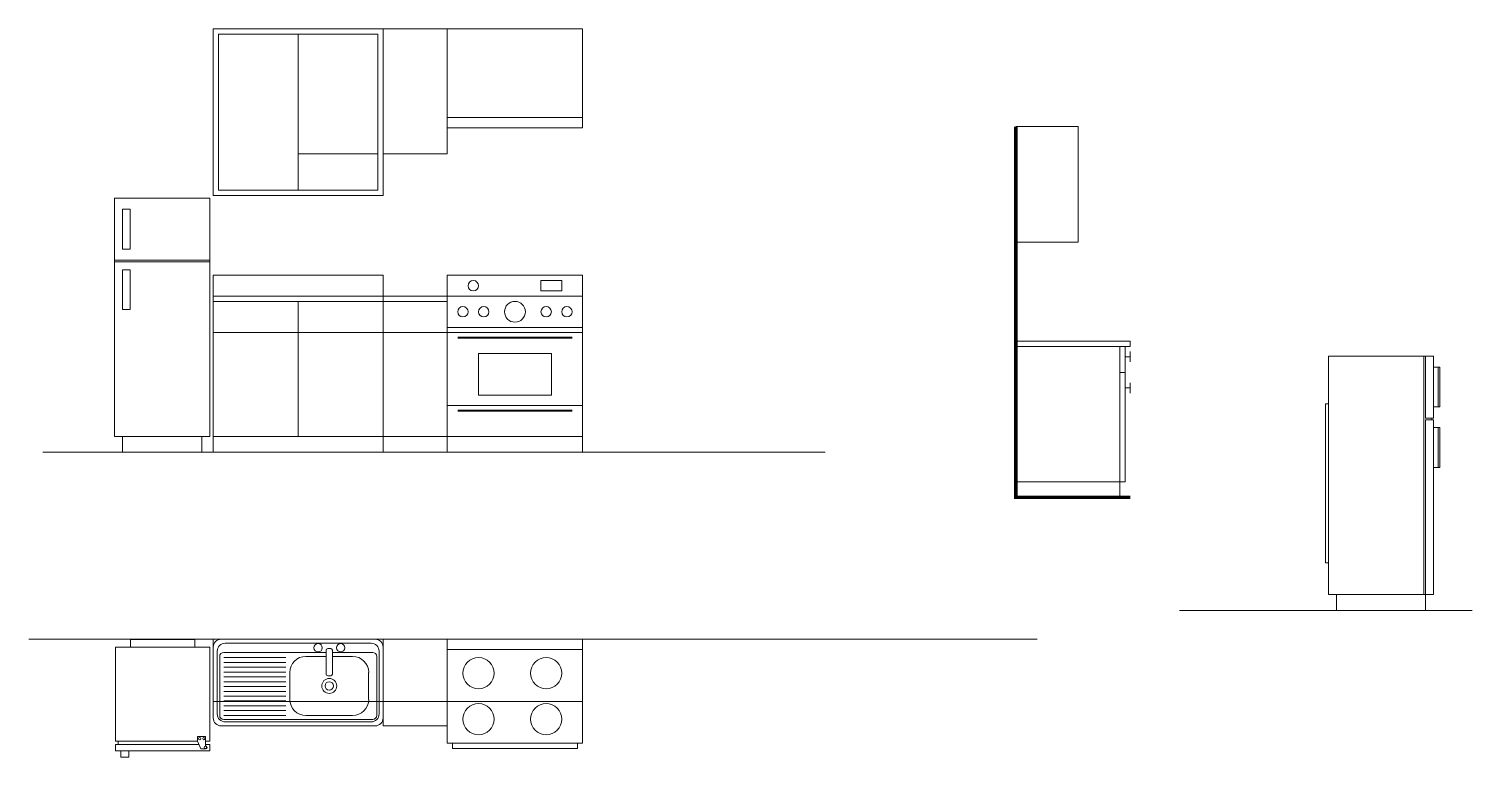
# Model space of a CAD drawing. Header units: millimetres. Extents: x 799 to 1631, y 55 to 475.
import ezdxf

# ---------------------------------------------------------------- set-up
doc = ezdxf.new("R2010")
doc.units = ezdxf.units.MM
doc.layers.add('A-FURN', color=8, linetype='Continuous', lineweight=18)

msp = doc.modelspace()

# ---------------------------------------------------------------- linework, layer by layer
at = {"layer": 'A-FURN'}
for p, q in [((1118.08, 474.87), (905.12, 474.87)), ((905.12, 474.87), (905.12, 378.87)), ((1003.08, 378.87), (1003.08, 474.87)), ((1118.08, 474.87), (1118.08, 417.87)), ((908.12, 471.87), (908.12, 381.87)), ((1000.08, 471.87), (908.12, 471.87)), ((1000.08, 381.87), (1000.08, 471.87)), ((1040.08, 402.87), (1003.08, 402.87)), ((848.12, 377.3), (903.12, 377.3)), ((848.12, 377.3), (848.12, 239.8)), ((903.12, 377.3), (903.12, 239.8)), ((905.12, 378.87), (1003.08, 378.87)), ((908.12, 381.87), (1000.08, 381.87)), ((852.71, 370.89), (852.71, 347.97)), ((857.29, 370.89), (852.71, 370.89)), ((857.29, 370.89), (857.29, 347.97)), ((903.12, 341.55), (848.12, 341.55)), ((857.29, 347.97), (852.71, 347.97)), ((903.12, 340.64), (848.12, 340.64)), ((852.71, 336.05), (852.71, 313.14)), ((857.29, 336.05), (852.71, 336.05)), ((857.29, 336.05), (857.29, 313.14)), ((905.12, 230.8), (905.12, 332.8)), ((905.12, 332.8), (1003.08, 332.8)), ((1003.08, 332.8), (1003.08, 230.8)), ((1040.08, 320.8), (1003.08, 320.8)), ((857.29, 313.14), (852.71, 313.14)), ((1548.21, 148.73), (1548.21, 286.23)), ((1603.21, 286.23), (1548.21, 286.23)), ((1603.21, 286.23), (1603.21, 148.73)), ((1604.13, 286.23), (1603.21, 286.23)), ((1604.13, 286.23), (1604.13, 250.48)), ((1604.13, 286.23), (1604.13, 250.48)), ((1608.71, 286.23), (1604.13, 286.23)), ((1608.71, 286.23), (1608.71, 250.48)), ((1612.38, 279.81), (1608.71, 279.81)), ((1611.46, 279.81), (1611.46, 256.9)), ((1612.38, 279.81), (1612.38, 256.9)), ((1546.38, 167.06), (1546.38, 258.73)), ((1548.21, 258.73), (1546.38, 258.73)), ((1608.71, 250.48), (1604.13, 250.48)), ((1607.79, 250.48), (1607.79, 249.56)), ((1612.38, 256.9), (1608.71, 256.9)), ((1604.13, 249.56), (1604.13, 139.56)), ((1604.13, 249.56), (1604.13, 148.73)), ((1608.71, 249.56), (1604.13, 249.56)), ((1608.71, 249.56), (1608.71, 148.73)), ((1612.38, 244.98), (1608.71, 244.98)), ((1611.46, 244.98), (1611.46, 222.06)), ((1612.38, 244.98), (1612.38, 222.06)), ((848.12, 239.8), (903.12, 239.8)), ((852.71, 239.8), (852.71, 230.64)), ((898.54, 239.8), (898.54, 230.64)), ((806.89, 230.8), (1257.96, 230.8)), ((1612.38, 222.06), (1608.71, 222.06)), ((1548.21, 167.06), (1546.38, 167.06)), ((1603.21, 148.73), (1548.21, 148.73)), ((1552.79, 139.56), (1552.79, 148.73)), ((1604.13, 148.73), (1603.21, 148.73)), ((1608.71, 148.73), (1604.13, 148.73)), ((1462.18, 139.56), (1508.02, 139.56)), ((1462.18, 139.56), (1630.98, 139.56)), ((1604.13, 139.56), (1552.79, 139.56)), ((798.82, 123.04), (1380.13, 123.04)), ((848.81, 64.22), (848.81, 118.4)), ((848.81, 118.4), (903.12, 118.4)), ((857.41, 122.88), (894.53, 122.88)), ((857.41, 118.4), (857.41, 122.88)), ((894.53, 118.4), (894.53, 122.88)), ((903.12, 118.4), (903.12, 64.22)), ((1118.08, 123.04), (905.12, 123.04)), ((905.12, 123.04), (905.12, 87.04)), ((905.12, 118.4), (905.12, 77.68)), ((909.76, 123.04), (998.44, 123.04)), ((912.08, 120.72), (996.13, 120.72)), ((970.2, 102.93), (970.2, 116.73)), ((971.13, 117.66), (972.89, 117.66)), ((973.82, 116.73), (973.82, 102.93)), ((1003.08, 118.4), (1003.08, 77.68)), ((1118.08, 87.04), (1118.08, 123.04)), ((907.44, 116.08), (907.44, 79.99)), ((908.83, 113.13), (908.83, 79.07)), ((911.15, 115.45), (970.2, 115.45)), ((911.15, 112.46), (946.96, 112.46)), ((911.15, 109.68), (946.96, 109.68)), ((958.56, 113.13), (970.2, 113.13)), ((973.82, 115.45), (997.05, 115.45)), ((973.82, 113.13), (985.46, 113.13)), ((999.37, 113.13), (999.37, 79.07)), ((1000.76, 116.08), (1000.76, 79.99)), ((911.15, 106.9), (946.96, 106.9)), ((911.15, 104.11), (946.96, 104.11)), ((911.15, 101.33), (946.96, 101.33)), ((949.28, 88.34), (949.28, 103.85)), ((972.89, 102), (971.13, 102)), ((994.73, 88.34), (994.73, 103.85)), ((911.15, 98.55), (946.96, 98.55)), ((911.15, 95.76), (946.96, 95.76)), ((911.15, 92.98), (946.96, 92.98)), ((905.12, 87.04), (1118.08, 87.04)), ((911.15, 90.2), (946.96, 90.2)), ((911.15, 87.42), (946.96, 87.42)), ((911.15, 84.63), (946.96, 84.63)), ((911.15, 81.85), (946.96, 81.85)), ((911.15, 79.07), (946.96, 79.07)), ((911.15, 76.75), (997.05, 76.75)), ((912.08, 75.36), (996.13, 75.36)), ((958.56, 79.07), (985.46, 79.07)), ((896.09, 64.22), (896.09, 66.89)), ((896.09, 66.89), (900.67, 66.89)), ((900.67, 66.89), (900.67, 61.59)), ((909.76, 73.04), (998.44, 73.04)), ((896.09, 64.22), (848.81, 64.22)), ((848.81, 58.72), (848.81, 62.39)), ((848.81, 62.39), (896.84, 62.39)), ((903.12, 58.72), (848.81, 58.72)), ((850.34, 62.39), (850.34, 64.22)), ((851.87, 58.72), (851.87, 55.06)), ((856.45, 58.72), (856.45, 55.06)), ((897.92, 59.75), (896.09, 64.22)), ((900.67, 59.75), (897.92, 59.75)), ((903.12, 64.22), (900.67, 64.22)), ((900.67, 62.39), (903.12, 62.39)), ((903.12, 62.39), (903.12, 58.72)), ((851.87, 55.06), (856.45, 55.06))]:
    msp.add_line(p, q, dxfattribs=at)
for points in [[(1040.08, 402.87), (1040.08, 474.87)], [(954.1, 381.87), (954.1, 471.87)], [(1040.08, 423.87), (1118.08, 423.87)], [(1040.08, 417.87), (1118.08, 417.87)], [(1367.86, 418.56), (1403.86, 418.56)], [(1367.86, 351.85), (1403.86, 351.85), (1403.86, 418.56)], [(1000.08, 402.87), (954.1, 402.87)], [(1040.08, 230.8), (1040.08, 332.8), (1118.08, 332.8), (1118.08, 320.8)], [(905.12, 320.8), (1003.08, 320.8)], [(905.12, 317.8), (1003.08, 317.8)], [(954.1, 239.8), (954.1, 317.8)], [(1040.08, 317.8), (1003.08, 317.8)], [(1040.08, 320.8), (1118.08, 320.8), (1118.08, 230.8)], [(905.12, 299.8), (1003.08, 299.8)], [(1040.08, 299.8), (1003.08, 299.8)], [(1040.08, 302.8), (1118.08, 302.8)], [(1040.08, 299.8), (1118.08, 299.8)], [(1367.86, 291.85), (1427.86, 291.85), (1433.86, 291.85), (1433.86, 294.85), (1427.86, 294.85)], [(1427.86, 294.85), (1367.86, 294.85)], [(1427.86, 213.85), (1427.86, 291.85)], [(1430.86, 291.85), (1430.86, 213.85), (1427.86, 213.85)], [(1430.86, 285.85), (1433.86, 285.85)], [(1433.86, 288.85), (1433.86, 282.85)], [(1427.86, 276.85), (1430.86, 276.85)], [(1430.86, 267.85), (1433.86, 267.85)], [(1433.86, 270.85), (1433.86, 264.85)], [(1040.08, 257.8), (1118.08, 257.8)], [(905.12, 239.8), (1003.08, 239.8)], [(1040.08, 239.8), (1003.08, 239.8)], [(1040.08, 239.8), (1118.08, 239.8)], [(1427.86, 204.85), (1427.86, 213.85), (1367.86, 213.85)], [(1040.08, 123.04), (1040.08, 63.04), (1118.08, 63.04), (1118.08, 123.04)], [(1040.08, 123.04), (1118.08, 123.04)], [(1040.08, 117.04), (1118.08, 117.04)], [(1043.08, 63.04), (1043.08, 60.04), (1115.08, 60.04), (1115.08, 63.04)]]:
    msp.add_lwpolyline(points, dxfattribs=at)
for points, const_width in [([(1367.86, 418.56), (1367.86, 204.85), (1433.86, 204.85)], 2), ([(1046.08, 296.8), (1112.08, 296.8)], 1.2), ([(1046.08, 254.8), (1112.08, 254.8)], 1.2)]:
    msp.add_lwpolyline(points, dxfattribs=dict(at, const_width=const_width))
for points in [[(1094.08, 329.8), (1106.08, 329.8), (1106.08, 323.8), (1094.08, 323.8)], [(1058.08, 287.8), (1100.08, 287.8), (1100.08, 263.8), (1058.08, 263.8)], [(1040.08, 123.04), (1003.08, 123.04), (1003.08, 73.04), (1040.08, 73.04)]]:
    msp.add_lwpolyline(points, close=True, dxfattribs=at)
for centre, radius in [((1055.08, 326.8), 3), ((1079.08, 311.8), 6), ((1049.08, 311.8), 3), ((1061.08, 311.8), 3), ((1097.08, 311.8), 3), ((1109.08, 311.8), 3), ((965.59, 118.11), 2.41), ((978.59, 118.11), 2.41), ((1058.08, 103.45), 9), ((1097.08, 103.45), 9), ((972.01, 96.1), 4.3), ((972.01, 96.1), 2.44), ((1058.08, 76.94), 9), ((1097.08, 76.94), 9), ((897.25, 65.72), 0.663), ((899.69, 65.72), 0.663), ((900.61, 60.67), 0.663)]:
    msp.add_circle(centre, radius, dxfattribs=at)
for centre, radius, start, end in [((909.76, 118.4), 4.64, 90, 180), ((912.08, 116.08), 4.64, 90, 180), ((971.13, 116.73), 0.928, 90, 180), ((972.89, 116.73), 0.928, 0, 90), ((996.13, 116.08), 4.64, 0, 90), ((998.44, 118.4), 4.64, 0, 90), ((911.15, 113.13), 2.32, 90, 180), ((958.56, 103.85), 9.28, 90, 180), ((985.46, 103.85), 9.28, 0, 90), ((997.05, 113.13), 2.32, 0, 90), ((971.13, 102.93), 0.928, 180, 270), ((972.89, 102.93), 0.928, 270, 0), ((958.56, 88.34), 9.28, 180, 270), ((985.46, 88.34), 9.28, 270, 0), ((909.76, 77.68), 4.64, 180, 270), ((912.08, 79.99), 4.64, 180, 270), ((911.15, 79.07), 2.32, 180, 270), ((996.13, 79.99), 4.64, 270, 0), ((997.05, 79.07), 2.32, 270, 0), ((998.44, 77.68), 4.64, 270, 0), ((900.67, 60.67), 0.917, 270, 90)]:
    msp.add_arc(centre, radius, start, end, dxfattribs=at)

doc.saveas('drawing.dxf')
